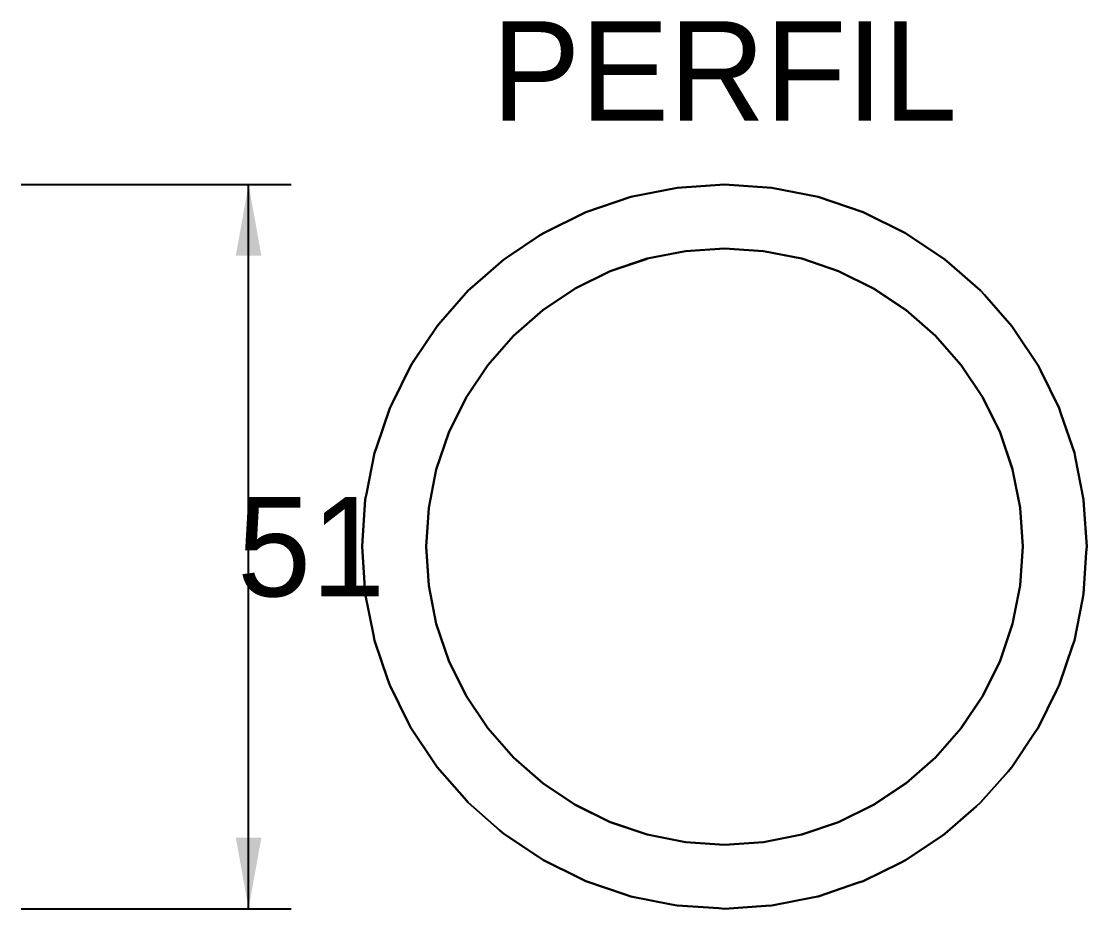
# Model space of a CAD drawing. Extents: x 0 to 1682, y 0 to 1188.
# Drawn here: x 900.6 to 975.6, y 493 to 555.5 of the extents above; entities that cross this region are included whole.
import ezdxf
from ezdxf.enums import TextEntityAlignment as Align

# ---------------------------------------------------------------- set-up
doc = ezdxf.new("R2010")
doc.units = 0
for name, color, linetype in [('COTAS', 7, 'CONTINUOUS'), ('TEXTO', 7, 'CONTINUOUS'), ('VISIBLE', 7, 'CONTINUOUS')]:
    doc.layers.add(name, color=color, linetype=linetype)

msp = doc.modelspace()

# ---------------------------------------------------------------- linework, layer by layer
at = {"layer": 'COTAS'}
for p, q in [((900.6261, 543.9643), (919.6261, 543.9643)), ((916.6261, 492.9643), (916.6261, 543.9643)), ((900.6261, 492.9643), (919.6261, 492.9643))]:
    msp.add_line(p, q, dxfattribs=at)
for points in [[(916.6261, 543.9643), (917.5261, 538.9643), (915.7261, 538.9643)], [(916.6261, 492.9643), (917.5261, 497.9643), (915.7261, 497.9643)]]:
    msp.add_solid(points, dxfattribs=at)
at = {"layer": 'VISIBLE'}
for p, q in [((950.1261, 543.9643), (946.7976, 543.7461)), ((946.7976, 543.7461), (950.1261, 543.9643)), ((953.4545, 543.7461), (950.1261, 543.9643)), ((950.1261, 543.9643), (953.4545, 543.7461)), ((943.5262, 543.0954), (940.3676, 542.0232)), ((940.3676, 542.0232), (943.5262, 543.0954)), ((946.7976, 543.7461), (943.5262, 543.0954)), ((943.5262, 543.0954), (946.7976, 543.7461)), ((956.726, 543.0954), (953.4545, 543.7461)), ((953.4545, 543.7461), (956.726, 543.0954)), ((959.8845, 542.0232), (956.726, 543.0954)), ((956.726, 543.0954), (959.8845, 542.0232)), ((940.3676, 542.0232), (937.3761, 540.5479)), ((937.3761, 540.5479), (940.3676, 542.0232)), ((962.8761, 540.5479), (959.8845, 542.0232)), ((959.8845, 542.0232), (962.8761, 540.5479)), ((937.0381, 540.3221), (934.9406, 538.9206)), ((934.9406, 538.9206), (937.0381, 540.3221)), ((937.3761, 540.5479), (937.0381, 540.3221)), ((937.0381, 540.3221), (937.3761, 540.5479)), ((965.6495, 538.6948), (962.8761, 540.5479)), ((962.8761, 540.5479), (965.6495, 538.6948)), ((947.385, 539.2846), (944.6909, 538.7487)), ((944.6909, 538.7487), (947.385, 539.2846)), ((944.6909, 538.7487), (947.3708, 539.2818)), ((947.385, 539.2846), (944.6925, 538.7491)), ((947.3708, 539.2818), (947.385, 539.2846)), ((950.1261, 539.4643), (947.385, 539.2846)), ((947.385, 539.2846), (950.1261, 539.4643)), ((947.385, 539.2846), (950.1116, 539.4633)), ((947.3867, 539.2848), (947.385, 539.2846)), ((950.1261, 539.4643), (947.3867, 539.2848)), ((950.1116, 539.4633), (950.1261, 539.4643)), ((952.8671, 539.2846), (950.1261, 539.4643)), ((950.1261, 539.4643), (952.8671, 539.2846)), ((950.1278, 539.4642), (950.1261, 539.4643)), ((950.1261, 539.4643), (952.8527, 539.2856)), ((952.8671, 539.2846), (950.1278, 539.4642)), ((952.8527, 539.2856), (952.8671, 539.2846)), ((955.5613, 538.7487), (952.8671, 539.2846)), ((952.8671, 539.2846), (955.5613, 538.7487)), ((952.8688, 539.2843), (952.8671, 539.2846)), ((952.8671, 539.2846), (955.5471, 538.7516)), ((955.5613, 538.7487), (952.8688, 539.2843)), ((934.6026, 538.6948), (932.4004, 536.7635)), ((932.4004, 536.7635), (934.6026, 538.6948)), ((934.9406, 538.9206), (934.6026, 538.6948)), ((934.6026, 538.6948), (934.9406, 538.9206)), ((944.6909, 538.7487), (942.0897, 537.8658)), ((942.0897, 537.8658), (944.6909, 538.7487)), ((942.0897, 537.8658), (944.6771, 538.7441)), ((944.6909, 538.7487), (942.0913, 537.8663)), ((944.6771, 538.7441), (944.6909, 538.7487)), ((944.6925, 538.7491), (944.6909, 538.7487)), ((955.5471, 538.7516), (955.5613, 538.7487)), ((958.1624, 537.8658), (955.5613, 538.7487)), ((955.5613, 538.7487), (958.1624, 537.8658)), ((955.5629, 538.7482), (955.5613, 538.7487)), ((955.5613, 538.7487), (958.1487, 537.8704)), ((958.1624, 537.8658), (955.5629, 538.7482)), ((965.9551, 538.4268), (965.6495, 538.6948)), ((965.6495, 538.6948), (965.9551, 538.4268)), ((942.0897, 537.8658), (939.6261, 536.6508)), ((939.6261, 536.6508), (942.0897, 537.8658)), ((939.6261, 536.6508), (942.0767, 537.8594)), ((942.0897, 537.8658), (939.6276, 536.6516)), ((942.0767, 537.8594), (942.0897, 537.8658)), ((942.0913, 537.8663), (942.0897, 537.8658)), ((958.1487, 537.8704), (958.1624, 537.8658)), ((960.6261, 536.6508), (958.1624, 537.8658)), ((958.1624, 537.8658), (960.6261, 536.6508)), ((958.1639, 537.865), (958.1624, 537.8658)), ((958.1624, 537.8658), (960.6131, 536.6572)), ((960.6261, 536.6508), (958.1639, 537.865)), ((968.1573, 536.4955), (965.9551, 538.4268)), ((965.9551, 538.4268), (968.1573, 536.4955)), ((932.0948, 536.4955), (930.1635, 534.2933)), ((930.1635, 534.2933), (932.0948, 536.4955)), ((932.4004, 536.7635), (932.0948, 536.4955)), ((932.0948, 536.4955), (932.4004, 536.7635)), ((939.6261, 536.6508), (937.3421, 535.1247)), ((937.3421, 535.1247), (939.6261, 536.6508)), ((937.3421, 535.1247), (939.614, 536.6428)), ((939.6261, 536.6508), (937.3435, 535.1257)), ((939.614, 536.6428), (939.6261, 536.6508)), ((939.6276, 536.6516), (939.6261, 536.6508)), ((960.6131, 536.6572), (960.6261, 536.6508)), ((962.9101, 535.1247), (960.6261, 536.6508)), ((960.6261, 536.6508), (962.9101, 535.1247)), ((960.6275, 536.6499), (960.6261, 536.6508)), ((960.6261, 536.6508), (962.898, 535.1328)), ((962.9101, 535.1247), (960.6275, 536.6499)), ((968.4253, 536.1899), (968.1573, 536.4955)), ((968.1573, 536.4955), (968.4253, 536.1899)), ((970.3566, 533.9877), (968.4253, 536.1899)), ((968.4253, 536.1899), (970.3566, 533.9877)), ((937.3421, 535.1247), (935.2768, 533.3135)), ((935.2768, 533.3135), (937.3421, 535.1247)), ((935.2768, 533.3135), (937.3312, 535.1152)), ((937.3421, 535.1247), (935.2781, 533.3147)), ((937.3312, 535.1152), (937.3421, 535.1247)), ((937.3435, 535.1257), (937.3421, 535.1247)), ((962.898, 535.1328), (962.9101, 535.1247)), ((964.9753, 533.3135), (962.9101, 535.1247)), ((962.9101, 535.1247), (964.9753, 533.3135)), ((962.9113, 535.1236), (962.9101, 535.1247)), ((962.9101, 535.1247), (964.9644, 533.3231)), ((964.9753, 533.3135), (962.9113, 535.1236)), ((930.1635, 534.2933), (929.8956, 533.9877)), ((929.8956, 533.9877), (930.1635, 534.2933)), ((929.8956, 533.9877), (928.2682, 531.5523)), ((928.2682, 531.5523), (929.8956, 533.9877)), ((935.2768, 533.3135), (933.4656, 531.2483)), ((933.4656, 531.2483), (935.2768, 533.3135)), ((933.4656, 531.2483), (935.2673, 533.3026)), ((935.2768, 533.3135), (933.4668, 531.2496)), ((935.2673, 533.3026), (935.2768, 533.3135)), ((935.2781, 533.3147), (935.2768, 533.3135)), ((964.9644, 533.3231), (964.9753, 533.3135)), ((966.7865, 531.2483), (964.9753, 533.3135)), ((964.9753, 533.3135), (966.7865, 531.2483)), ((964.9764, 533.3123), (964.9753, 533.3135)), ((964.9753, 533.3135), (966.7769, 531.2592)), ((966.7865, 531.2483), (964.9764, 533.3123)), ((970.5824, 533.6497), (970.3566, 533.9877)), ((970.3566, 533.9877), (970.5824, 533.6497)), ((972.2097, 531.2143), (970.5824, 533.6497)), ((970.5824, 533.6497), (972.2097, 531.2143)), ((928.0424, 531.2143), (926.7469, 528.5873)), ((926.7469, 528.5873), (928.0424, 531.2143)), ((928.2682, 531.5523), (928.0424, 531.2143)), ((928.0424, 531.2143), (928.2682, 531.5523)), ((933.4656, 531.2483), (931.9395, 528.9643)), ((931.9395, 528.9643), (933.4656, 531.2483)), ((931.9395, 528.9643), (933.4576, 531.2362)), ((933.4656, 531.2483), (931.9405, 528.9657)), ((933.4576, 531.2362), (933.4656, 531.2483)), ((933.4668, 531.2496), (933.4656, 531.2483)), ((966.7769, 531.2592), (966.7865, 531.2483)), ((968.3126, 528.9643), (966.7865, 531.2483)), ((966.7865, 531.2483), (968.3126, 528.9643)), ((966.7874, 531.2469), (966.7865, 531.2483)), ((966.7865, 531.2483), (968.3045, 528.9763)), ((968.3126, 528.9643), (966.7874, 531.2469)), ((972.3895, 530.8497), (972.2097, 531.2143)), ((972.2097, 531.2143), (972.3895, 530.8497)), ((973.685, 528.2227), (972.3895, 530.8497)), ((972.3895, 530.8497), (973.685, 528.2227)), ((931.9395, 528.9643), (930.7246, 526.5006)), ((930.7246, 526.5006), (931.9395, 528.9643)), ((930.7246, 526.5006), (931.9331, 528.9513)), ((931.9395, 528.9643), (930.7253, 526.5022)), ((931.9331, 528.9513), (931.9395, 528.9643)), ((931.9405, 528.9657), (931.9395, 528.9643)), ((968.3045, 528.9763), (968.3126, 528.9643)), ((969.5275, 526.5006), (968.3126, 528.9643)), ((968.3126, 528.9643), (969.5275, 526.5006)), ((968.3134, 528.9628), (968.3126, 528.9643)), ((968.3126, 528.9643), (969.5211, 526.5136)), ((969.5275, 526.5006), (968.3134, 528.9628)), ((926.5671, 528.2227), (925.6256, 525.4491)), ((925.6256, 525.4491), (926.5671, 528.2227)), ((926.7469, 528.5873), (926.5671, 528.2227)), ((926.5671, 528.2227), (926.7469, 528.5873)), ((973.8156, 527.8378), (973.685, 528.2227)), ((973.685, 528.2227), (973.8156, 527.8378)), ((974.7572, 525.0642), (973.8156, 527.8378)), ((973.8156, 527.8378), (974.7572, 525.0642)), ((930.7246, 526.5006), (929.8416, 523.8995)), ((929.8416, 523.8995), (930.7246, 526.5006)), ((930.7246, 526.5006), (929.8422, 523.9011)), ((930.7199, 526.4869), (930.7246, 526.5006)), ((930.7253, 526.5022), (930.7246, 526.5006)), ((969.5211, 526.5136), (969.5275, 526.5006)), ((970.4105, 523.8995), (969.5275, 526.5006)), ((969.5275, 526.5006), (970.4105, 523.8995)), ((969.5281, 526.499), (969.5275, 526.5006)), ((969.5275, 526.5006), (970.4058, 523.9132)), ((929.8416, 523.8995), (930.7199, 526.4869)), ((970.4105, 523.8995), (969.5281, 526.499)), ((925.495, 525.0642), (924.9235, 522.1914)), ((924.9235, 522.1914), (925.495, 525.0642)), ((925.6256, 525.4491), (925.495, 525.0642)), ((925.495, 525.0642), (925.6256, 525.4491)), ((974.8365, 524.6655), (974.7572, 525.0642)), ((974.7572, 525.0642), (974.8365, 524.6655)), ((975.4079, 521.7927), (974.8365, 524.6655)), ((974.8365, 524.6655), (975.4079, 521.7927)), ((929.8416, 523.8995), (929.3057, 521.2053)), ((929.3057, 521.2053), (929.8416, 523.8995)), ((929.3057, 521.2053), (929.8388, 523.8853)), ((929.8416, 523.8995), (929.3061, 521.207)), ((929.8388, 523.8853), (929.8416, 523.8995)), ((929.8422, 523.9011), (929.8416, 523.8995)), ((970.4058, 523.9132), (970.4105, 523.8995)), ((970.9464, 521.2053), (970.4105, 523.8995)), ((970.4105, 523.8995), (970.9464, 521.2053)), ((970.4108, 523.8978), (970.4105, 523.8995)), ((970.4105, 523.8995), (970.9436, 521.2196)), ((970.9464, 521.2053), (970.4108, 523.8978)), ((924.9235, 522.1914), (924.8442, 521.7927)), ((924.8442, 521.7927), (924.9235, 522.1914)), ((924.8442, 521.7927), (924.6526, 518.8699)), ((924.6526, 518.8699), (924.8442, 521.7927)), ((975.4345, 521.3871), (975.4079, 521.7927)), ((975.4079, 521.7927), (975.4345, 521.3871)), ((975.6261, 518.4643), (975.4345, 521.3871)), ((975.4345, 521.3871), (975.6261, 518.4643)), ((929.3057, 521.2053), (929.1261, 518.4643)), ((929.1261, 518.4643), (929.3057, 521.2053)), ((929.1261, 518.4643), (929.3048, 521.1909)), ((929.3057, 521.2053), (929.1262, 518.466)), ((929.3048, 521.1909), (929.3057, 521.2053)), ((929.3061, 521.207), (929.3057, 521.2053)), ((970.9436, 521.2196), (970.9464, 521.2053)), ((971.1261, 518.4643), (970.9464, 521.2053)), ((970.9464, 521.2053), (971.1261, 518.4643)), ((970.9465, 521.2036), (970.9464, 521.2053)), ((970.9464, 521.2053), (971.1251, 518.4788)), ((971.1261, 518.4643), (970.9465, 521.2036)), ((924.6526, 518.8699), (924.6261, 518.4643)), ((924.6261, 518.4643), (924.6526, 518.8699)), ((924.6261, 518.4643), (924.8176, 515.5415)), ((924.8176, 515.5415), (924.6261, 518.4643)), ((929.1262, 518.466), (929.1261, 518.4643)), ((929.1261, 518.4643), (929.3057, 515.7232)), ((929.3057, 515.7232), (929.1261, 518.4643)), ((929.127, 518.4498), (929.1261, 518.4643)), ((929.1261, 518.4643), (929.3056, 515.7249)), ((929.3057, 515.7232), (929.127, 518.4498)), ((970.9464, 515.7232), (971.1261, 518.4643)), ((971.1261, 518.4643), (970.9464, 515.7232)), ((970.9464, 515.7232), (971.126, 518.4626)), ((971.1261, 518.4643), (970.9474, 515.7377)), ((971.1251, 518.4788), (971.1261, 518.4643)), ((971.126, 518.4626), (971.1261, 518.4643)), ((975.5995, 518.0587), (975.6261, 518.4643)), ((975.6261, 518.4643), (975.5995, 518.0587)), ((975.4079, 515.1359), (975.5995, 518.0587)), ((975.5995, 518.0587), (975.4079, 515.1359)), ((924.8176, 515.5415), (924.8442, 515.1359)), ((924.8442, 515.1359), (924.8176, 515.5415)), ((929.3056, 515.7249), (929.3057, 515.7232)), ((929.3057, 515.7232), (929.8416, 513.0291)), ((929.8416, 513.0291), (929.3057, 515.7232)), ((929.3085, 515.709), (929.3057, 515.7232)), ((929.3057, 515.7232), (929.8413, 513.0308)), ((929.8416, 513.0291), (929.3085, 515.709)), ((970.4105, 513.0291), (970.9464, 515.7232)), ((970.9464, 515.7232), (970.4105, 513.0291)), ((970.4105, 513.0291), (970.9461, 515.7216)), ((970.9464, 515.7232), (970.4133, 513.0433)), ((970.9461, 515.7216), (970.9464, 515.7232)), ((970.9474, 515.7377), (970.9464, 515.7232)), ((924.8442, 515.1359), (925.4157, 512.2631)), ((925.4157, 512.2631), (924.8442, 515.1359)), ((974.7572, 511.8644), (975.3286, 514.7372)), ((975.3286, 514.7372), (974.7572, 511.8644)), ((975.3286, 514.7372), (975.4079, 515.1359)), ((975.4079, 515.1359), (975.3286, 514.7372)), ((929.8413, 513.0308), (929.8416, 513.0291)), ((929.8416, 513.0291), (930.7246, 510.4279)), ((930.7246, 510.4279), (929.8416, 513.0291)), ((929.8463, 513.0154), (929.8416, 513.0291)), ((929.8416, 513.0291), (930.724, 510.4296)), ((930.7246, 510.4279), (929.8463, 513.0154)), ((969.5275, 510.4279), (970.4105, 513.0291)), ((970.4105, 513.0291), (969.5275, 510.4279)), ((969.5275, 510.4279), (970.41, 513.0275)), ((970.4105, 513.0291), (969.5322, 510.4417)), ((970.41, 513.0275), (970.4105, 513.0291)), ((970.4133, 513.0433), (970.4105, 513.0291)), ((925.4157, 512.2631), (925.495, 511.8644)), ((925.495, 511.8644), (925.4157, 512.2631)), ((925.495, 511.8644), (926.4365, 509.0908)), ((926.4365, 509.0908), (925.495, 511.8644)), ((974.6265, 511.4795), (974.7572, 511.8644)), ((974.7572, 511.8644), (974.6265, 511.4795)), ((973.685, 508.7059), (974.6265, 511.4795)), ((974.6265, 511.4795), (973.685, 508.7059)), ((930.724, 510.4296), (930.7246, 510.4279)), ((930.7246, 510.4279), (931.9395, 507.9643)), ((931.9395, 507.9643), (930.7246, 510.4279)), ((930.731, 510.4149), (930.7246, 510.4279)), ((930.7246, 510.4279), (931.9388, 507.9658)), ((931.9395, 507.9643), (930.731, 510.4149)), ((968.3126, 507.9643), (969.5275, 510.4279)), ((969.5275, 510.4279), (968.3126, 507.9643)), ((968.3126, 507.9643), (969.5268, 510.4264)), ((969.5275, 510.4279), (968.319, 507.9773)), ((969.5268, 510.4264), (969.5275, 510.4279)), ((969.5322, 510.4417), (969.5275, 510.4279)), ((926.4365, 509.0908), (926.5671, 508.7059)), ((926.5671, 508.7059), (926.4365, 509.0908)), ((926.5671, 508.7059), (927.8626, 506.0788)), ((927.8626, 506.0788), (926.5671, 508.7059)), ((973.5052, 508.3413), (973.685, 508.7059)), ((973.685, 508.7059), (973.5052, 508.3413)), ((931.9388, 507.9658), (931.9395, 507.9643)), ((931.9395, 507.9643), (933.4656, 505.6803)), ((933.4656, 505.6803), (931.9395, 507.9643)), ((931.9476, 507.9522), (931.9395, 507.9643)), ((931.9395, 507.9643), (933.4647, 505.6817)), ((933.4656, 505.6803), (931.9476, 507.9522)), ((966.7865, 505.6803), (968.3126, 507.9643)), ((968.3126, 507.9643), (966.7865, 505.6803)), ((966.7865, 505.6803), (968.3116, 507.9629)), ((968.3126, 507.9643), (966.7945, 505.6924)), ((968.3116, 507.9629), (968.3126, 507.9643)), ((968.319, 507.9773), (968.3126, 507.9643)), ((972.2097, 505.7143), (973.5052, 508.3413)), ((973.5052, 508.3413), (972.2097, 505.7143)), ((927.8626, 506.0788), (928.0424, 505.7143)), ((928.0424, 505.7143), (927.8626, 506.0788)), ((928.0424, 505.7143), (929.6697, 503.2788)), ((929.6697, 503.2788), (928.0424, 505.7143)), ((933.4647, 505.6817), (933.4656, 505.6803)), ((933.4656, 505.6803), (935.2768, 503.6151)), ((935.2768, 503.6151), (933.4656, 505.6803)), ((933.4752, 505.6694), (933.4656, 505.6803)), ((933.4656, 505.6803), (935.2757, 503.6163)), ((935.2768, 503.6151), (933.4752, 505.6694)), ((964.9753, 503.6151), (966.7865, 505.6803)), ((966.7865, 505.6803), (964.9753, 503.6151)), ((964.9753, 503.6151), (966.7854, 505.679)), ((966.7865, 505.6803), (964.9849, 503.6259)), ((966.7854, 505.679), (966.7865, 505.6803)), ((966.7945, 505.6924), (966.7865, 505.6803)), ((971.9839, 505.3763), (972.2097, 505.7143)), ((972.2097, 505.7143), (971.9839, 505.3763)), ((970.3566, 502.9409), (971.9839, 505.3763)), ((971.9839, 505.3763), (970.3566, 502.9409)), ((929.6697, 503.2788), (929.8956, 502.9409)), ((929.8956, 502.9409), (929.6697, 503.2788)), ((935.2757, 503.6163), (935.2768, 503.6151)), ((935.2768, 503.6151), (937.3421, 501.8039)), ((937.3421, 501.8039), (935.2768, 503.6151)), ((935.2877, 503.6055), (935.2768, 503.6151)), ((935.2768, 503.6151), (937.3408, 501.805)), ((937.3421, 501.8039), (935.2877, 503.6055)), ((962.9101, 501.8039), (964.9753, 503.6151)), ((964.9753, 503.6151), (962.9101, 501.8039)), ((962.9101, 501.8039), (964.974, 503.6139)), ((964.9753, 503.6151), (962.9209, 501.8134)), ((964.974, 503.6139), (964.9753, 503.6151)), ((964.9849, 503.6259), (964.9753, 503.6151)), ((929.8956, 502.9409), (931.8268, 500.7387)), ((931.8268, 500.7387), (929.8956, 502.9409)), ((968.1573, 500.4331), (970.0886, 502.6353)), ((970.0886, 502.6353), (968.1573, 500.4331)), ((970.0886, 502.6353), (970.3566, 502.9409)), ((970.3566, 502.9409), (970.0886, 502.6353)), ((937.3408, 501.805), (937.3421, 501.8039)), ((937.3421, 501.8039), (939.6261, 500.2778)), ((939.6261, 500.2778), (937.3421, 501.8039)), ((937.3541, 501.7958), (937.3421, 501.8039)), ((937.3421, 501.8039), (939.6246, 500.2787)), ((939.6261, 500.2778), (937.3541, 501.7958)), ((960.6261, 500.2778), (962.9101, 501.8039)), ((962.9101, 501.8039), (960.6261, 500.2778)), ((960.6261, 500.2778), (962.9086, 501.8029)), ((962.9101, 501.8039), (960.6381, 500.2858)), ((962.9086, 501.8029), (962.9101, 501.8039)), ((962.9209, 501.8134), (962.9101, 501.8039)), ((931.8268, 500.7387), (932.0948, 500.4331)), ((932.0948, 500.4331), (931.8268, 500.7387)), ((932.0948, 500.4331), (934.2971, 498.5018)), ((934.2971, 498.5018), (932.0948, 500.4331)), ((939.6246, 500.2787), (939.6261, 500.2778)), ((939.6261, 500.2778), (942.0897, 499.0628)), ((942.0897, 499.0628), (939.6261, 500.2778)), ((939.6391, 500.2714), (939.6261, 500.2778)), ((939.6261, 500.2778), (942.0882, 499.0636)), ((942.0897, 499.0628), (939.6391, 500.2714)), ((958.1624, 499.0628), (960.6261, 500.2778)), ((960.6261, 500.2778), (958.1624, 499.0628)), ((958.1624, 499.0628), (960.6245, 500.277)), ((960.6261, 500.2778), (958.1754, 499.0692)), ((960.6245, 500.277), (960.6261, 500.2778)), ((960.6381, 500.2858), (960.6261, 500.2778)), ((967.8517, 500.1651), (968.1573, 500.4331)), ((968.1573, 500.4331), (967.8517, 500.1651)), ((965.6495, 498.2338), (967.8517, 500.1651)), ((967.8517, 500.1651), (965.6495, 498.2338)), ((942.0882, 499.0636), (942.0897, 499.0628)), ((942.0897, 499.0628), (944.6909, 498.1799)), ((944.6909, 498.1799), (942.0897, 499.0628)), ((942.1034, 499.0582), (942.0897, 499.0628)), ((942.0897, 499.0628), (944.6892, 498.1804)), ((944.6909, 498.1799), (942.1034, 499.0582)), ((955.5613, 498.1799), (958.1624, 499.0628)), ((958.1624, 499.0628), (955.5613, 498.1799)), ((955.5613, 498.1799), (958.1608, 499.0623)), ((958.1624, 499.0628), (955.575, 498.1845)), ((958.1608, 499.0623), (958.1624, 499.0628)), ((958.1754, 499.0692), (958.1624, 499.0628)), ((934.2971, 498.5018), (934.6026, 498.2338)), ((934.6026, 498.2338), (934.2971, 498.5018)), ((934.6026, 498.2338), (937.0381, 496.6065)), ((937.0381, 496.6065), (934.6026, 498.2338)), ((944.6892, 498.1804), (944.6909, 498.1799)), ((944.6909, 498.1799), (947.385, 497.644)), ((947.385, 497.644), (944.6909, 498.1799)), ((944.7051, 498.177), (944.6909, 498.1799)), ((944.6909, 498.1799), (947.3833, 497.6443)), ((947.385, 497.644), (944.7051, 498.177)), ((952.8671, 497.644), (955.5613, 498.1799)), ((955.5613, 498.1799), (952.8671, 497.644)), ((952.8671, 497.644), (955.5596, 498.1795)), ((955.5613, 498.1799), (952.8813, 497.6468)), ((955.5596, 498.1795), (955.5613, 498.1799)), ((955.575, 498.1845), (955.5613, 498.1799)), ((962.8761, 496.3806), (965.3115, 498.008)), ((965.3115, 498.008), (962.8761, 496.3806)), ((965.3115, 498.008), (965.6495, 498.2338)), ((965.6495, 498.2338), (965.3115, 498.008)), ((947.3833, 497.6443), (947.385, 497.644)), ((947.385, 497.644), (950.1261, 497.4643)), ((950.1261, 497.4643), (947.385, 497.644)), ((947.3995, 497.643), (947.385, 497.644)), ((947.385, 497.644), (950.1244, 497.4644)), ((950.1261, 497.4643), (947.3995, 497.643)), ((950.1244, 497.4644), (950.1261, 497.4643)), ((950.1261, 497.4643), (952.8671, 497.644)), ((952.8671, 497.644), (950.1261, 497.4643)), ((950.1261, 497.4643), (952.8654, 497.6438)), ((950.1405, 497.4652), (950.1261, 497.4643)), ((952.8671, 497.644), (950.1405, 497.4652)), ((952.8654, 497.6438), (952.8671, 497.644)), ((952.8813, 497.6468), (952.8671, 497.644)), ((937.0381, 496.6065), (937.3761, 496.3806)), ((937.3761, 496.3806), (937.0381, 496.6065)), ((937.3761, 496.3806), (940.0031, 495.0851)), ((940.0031, 495.0851), (937.3761, 496.3806)), ((959.8845, 494.9054), (962.5115, 496.2009)), ((962.5115, 496.2009), (959.8845, 494.9054)), ((962.5115, 496.2009), (962.8761, 496.3806)), ((962.8761, 496.3806), (962.5115, 496.2009)), ((940.0031, 495.0851), (940.3676, 494.9054)), ((940.3676, 494.9054), (940.0031, 495.0851)), ((940.3676, 494.9054), (943.1413, 493.9638)), ((943.1413, 493.9638), (940.3676, 494.9054)), ((956.726, 493.8332), (959.4996, 494.7747)), ((959.4996, 494.7747), (956.726, 493.8332)), ((959.4996, 494.7747), (959.8845, 494.9054)), ((959.8845, 494.9054), (959.4996, 494.7747)), ((943.1413, 493.9638), (943.5262, 493.8332)), ((943.5262, 493.8332), (943.1413, 493.9638)), ((943.5262, 493.8332), (946.399, 493.2617)), ((946.399, 493.2617), (943.5262, 493.8332)), ((953.4545, 493.1825), (956.3273, 493.7539)), ((956.3273, 493.7539), (953.4545, 493.1825)), ((956.3273, 493.7539), (956.726, 493.8332)), ((956.726, 493.8332), (956.3273, 493.7539)), ((946.399, 493.2617), (946.7976, 493.1825)), ((946.7976, 493.1825), (946.399, 493.2617)), ((946.7976, 493.1825), (949.7205, 492.9909)), ((949.7205, 492.9909), (946.7976, 493.1825)), ((949.7205, 492.9909), (950.1261, 492.9643)), ((950.1261, 492.9643), (949.7205, 492.9909)), ((950.1261, 492.9643), (953.0489, 493.1559)), ((953.0489, 493.1559), (950.1261, 492.9643)), ((953.0489, 493.1559), (953.4545, 493.1825)), ((953.4545, 493.1825), (953.0489, 493.1559))]:
    msp.add_line(p, q, dxfattribs=at)

# ---------------------------------------------------------------- texts
at = {"layer": 'COTAS'}
msp.add_text('51', height=7, dxfattribs=at).set_placement((921.0261, 518.4643), align=Align.MIDDLE_CENTER)
at = {"layer": 'TEXTO'}
msp.add_text('PERFIL', height=7, dxfattribs=at).set_placement((950.1261, 551.9643), align=Align.MIDDLE_CENTER)

doc.saveas('drawing.dxf')
